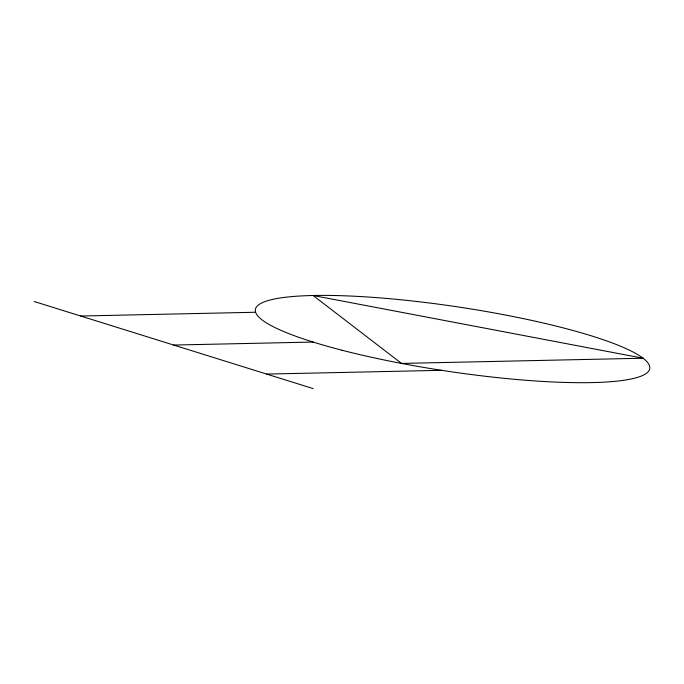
<?xml version="1.0" encoding="UTF-8"?>
<svg xmlns="http://www.w3.org/2000/svg" width="684" height="684" viewBox="0 0 684 684"><rect width="100%" height="100%" fill="white"/><g stroke="black" fill="none" stroke-linecap="round" stroke-linejoin="round"><path stroke-width="1.03" d="M80.686 316.017L255.654 312.255M173.668 345.052L313.118 342.051M266.64 374.08L441.608 370.318M34.2 301.507L313.127 388.597M643.08 358.228L401.534 363.426L313.11 295.505L643.08 358.228M342.034 350.242A199.36 32.558 8.5 0 0 649.296 370.001A199.36 32.558 8.5 0 0 366.393 296.916A199.36 32.558 8.5 0 0 342.034 350.242"/></g></svg>
